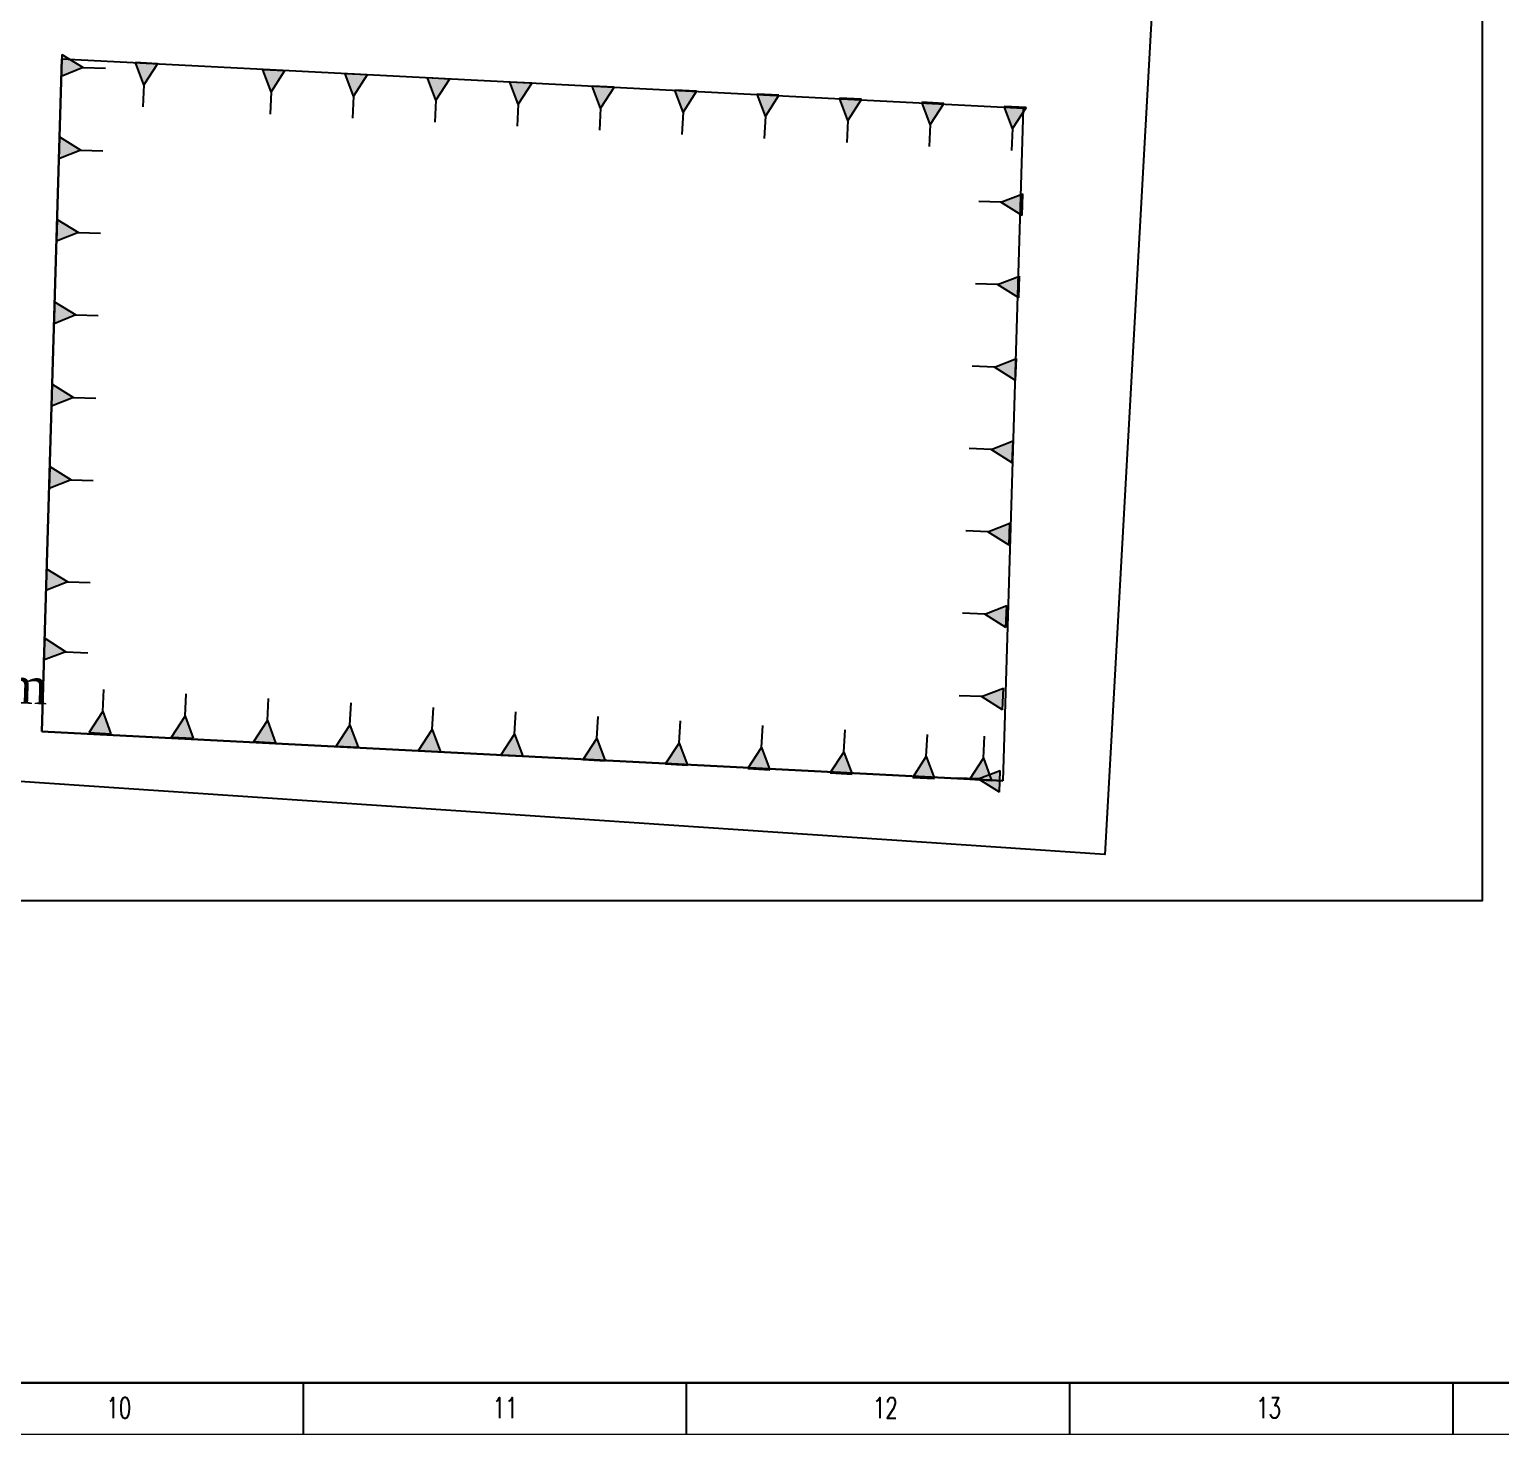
# Model space of a CAD drawing. Header units: inches. Extents: x 517790 to 538444, y 301815 to 302461.
# Drawn here: x 517968.2 to 518041.9, y 302244.1 to 302314.5 of the extents above; entities that cross this region are included whole.
import ezdxf
from ezdxf.enums import TextEntityAlignment as Align

# ---------------------------------------------------------------- set-up
doc = ezdxf.new("R2010")
doc.units = ezdxf.units.IN
doc.header["$MEASUREMENT"] = 0
doc.layers.add('电缆敷设层', color=1, linetype='Continuous')
doc.layers.add('硅胶总平面底图0804', color=253, linetype='Continuous')
doc.styles.add('TEG BORDER', font='txt_qlt.shx', dxfattribs={"width": 0.7, "bigfont": 'hztxt.shx'})
doc.styles.add('TR', font='times.ttf')

# ---------------------------------------------------------------- blocks, each defined once
blk = doc.blocks.new('240 BORDER A2')
at = {"linetype": 'Continuous'}
blk.add_line((5, 5), (489, 5), dxfattribs=at)
for p, q in [((371.25, 0), (371.25, 5)), ((408.37, 0), (408.37, 5)), ((445.5, 0), (445.5, 5)), ((482.62, 0), (482.62, 5))]:
    blk.add_line(p, q)
at = {"color": 5, "lineweight": 15}
blk.add_lwpolyline([(0, 420), (594, 420), (594, 0), (0, 0)], close=True, dxfattribs=at)
blk.add_lwpolyline([(5, 415), (589, 415), (589, 5), (5, 5)], close=True)
at = {"char_height": 2, "width": 2, "attachment_point": 7, "style": 'TEG BORDER'}
for s, insert in [('\\pi2.2204e-016;10', (352.17, 1.59)), ('\\pi0.3;11', (389.3, 1.59)), ('\\pi2.2204e-016;12', (426.42, 1.59)), ('\\pi2.2204e-016;13', (463.55, 1.59))]:
    blk.add_mtext(s, dxfattribs=dict(at, insert=insert))

msp = doc.modelspace()

# ---------------------------------------------------------------- hatches: boundary and pattern name
at = {"layer": '硅胶总平面底图0804', "lineweight": -3}
for points in [[(517969.809, 302313.272), (517969.777, 302312.174), (517970.876, 302312.614)], [(517974.597, 302312.814), (517973.501, 302312.868), (517973.918, 302311.76)], [(517980.972, 302312.45), (517979.875, 302312.504), (517980.292, 302311.397)], [(517985.1, 302312.247), (517984.003, 302312.301), (517984.421, 302311.193)], [(517989.228, 302312.043), (517988.131, 302312.097), (517988.549, 302310.99)], [(517993.356, 302311.84), (517992.26, 302311.894), (517992.677, 302310.787)], [(517997.485, 302311.637), (517996.388, 302311.691), (517996.805, 302310.583)], [(518001.613, 302311.433), (518000.516, 302311.487), (518000.934, 302310.38)], [(518005.741, 302311.23), (518004.644, 302311.284), (518005.062, 302310.177)], [(518009.869, 302311.027), (518008.773, 302311.081), (518009.19, 302309.973)], [(518013.998, 302310.823), (518012.901, 302310.877), (518013.319, 302309.77)], [(518018.126, 302310.62), (518017.029, 302310.674), (518017.447, 302309.566)], [(517969.688, 302309.14), (517969.656, 302308.043), (517970.755, 302308.482)], [(518017.92, 302305.2), (518017.963, 302306.297), (518016.859, 302305.869)], [(517969.567, 302305.009), (517969.535, 302303.911), (517970.634, 302304.351)], [(518017.758, 302301.07), (518017.801, 302302.167), (518016.698, 302301.739)], [(517969.446, 302300.877), (517969.414, 302299.78), (517970.513, 302300.219)], [(518017.596, 302296.94), (518017.639, 302298.037), (518016.536, 302297.609)], [(517969.326, 302296.746), (517969.294, 302295.648), (517970.393, 302296.088)], [(518017.434, 302292.81), (518017.477, 302293.907), (518016.374, 302293.478)], [(517969.205, 302292.614), (517969.173, 302291.517), (517970.272, 302291.956)], [(518017.272, 302288.68), (518017.315, 302289.777), (518016.212, 302289.348)], [(517969.043, 302287.5), (517969.011, 302286.402), (517970.11, 302286.842)], [(518017.111, 302284.55), (518017.154, 302285.647), (518016.05, 302285.218)], [(517968.949, 302284.014), (517968.895, 302282.917), (517970.003, 302283.334)], [(518016.949, 302280.42), (518016.992, 302281.517), (518015.888, 302281.088)], [(517971.169, 302279.285), (517972.266, 302279.225), (517971.854, 302280.335)], [(517975.296, 302279.06), (517976.393, 302279), (517975.981, 302280.11)], [(517979.423, 302278.835), (517980.52, 302278.775), (517980.108, 302279.885)], [(517983.551, 302278.61), (517984.647, 302278.55), (517984.235, 302279.66)], [(517987.678, 302278.385), (517988.774, 302278.325), (517988.362, 302279.434)], [(517991.805, 302278.159), (517992.901, 302278.1), (517992.49, 302279.209)], [(517995.932, 302277.934), (517997.028, 302277.874), (517996.617, 302278.984)], [(518000.059, 302277.709), (518001.156, 302277.649), (518000.744, 302278.759)], [(518004.186, 302277.484), (518005.283, 302277.424), (518004.871, 302278.534)], [(518008.313, 302277.259), (518009.41, 302277.199), (518008.998, 302278.309)], [(518012.441, 302277.034), (518013.537, 302276.974), (518013.125, 302278.083)], [(518015.303, 302276.945), (518016.399, 302276.886), (518015.987, 302277.995)], [(518016.787, 302276.289), (518016.83, 302277.387), (518015.727, 302276.958)]]:
    msp.add_hatch(color=9, dxfattribs=at).paths.add_polyline_path(points)

# ---------------------------------------------------------------- linework, layer by layer
at = {"layer": '电缆敷设层', "color": 7, "ltscale": 10}
msp.add_lwpolyline([(517796.523, 302440.089), (518040.979, 302440.089), (518040.979, 302270.842), (517796.523, 302270.842)], close=True, dxfattribs=at)
at = {"layer": '硅胶总平面底图0804', "color": 9, "lineweight": -3}
for p, q in [((517969.811, 302313.059), (517968.798, 302279.334)), ((517968.798, 302279.334), (517969.811, 302313.059)), ((517969.809, 302313.272), (517969.777, 302312.174)), ((517969.809, 302313.272), (517970.876, 302312.614)), ((517969.811, 302313.059), (518017.973, 302310.584)), ((517969.811, 302313.059), (518017.973, 302310.584)), ((517970.876, 302312.614), (517969.777, 302312.174)), ((517970.876, 302312.614), (517971.986, 302312.581)), ((517973.918, 302311.76), (517973.501, 302312.868)), ((517974.597, 302312.814), (517973.501, 302312.868)), ((517974.597, 302312.814), (517973.918, 302311.76)), ((517980.292, 302311.397), (517979.875, 302312.504)), ((517980.972, 302312.45), (517979.875, 302312.504)), ((517980.972, 302312.45), (517980.292, 302311.397)), ((517984.421, 302311.193), (517984.003, 302312.301)), ((517985.1, 302312.247), (517984.003, 302312.301)), ((517985.1, 302312.247), (517984.421, 302311.193)), ((517973.918, 302311.76), (517973.864, 302310.651)), ((517988.549, 302310.99), (517988.131, 302312.097)), ((517989.228, 302312.043), (517988.131, 302312.097)), ((517989.228, 302312.043), (517988.549, 302310.99)), ((517992.677, 302310.787), (517992.26, 302311.894)), ((517993.356, 302311.84), (517992.26, 302311.894)), ((517993.356, 302311.84), (517992.677, 302310.787)), ((517996.805, 302310.583), (517996.388, 302311.691)), ((517997.485, 302311.637), (517996.388, 302311.691)), ((517997.485, 302311.637), (517996.805, 302310.583)), ((518000.934, 302310.38), (518000.516, 302311.487)), ((518001.613, 302311.433), (518000.516, 302311.487)), ((517980.292, 302311.397), (517980.238, 302310.288)), ((517984.421, 302311.193), (517984.366, 302310.084)), ((517988.549, 302310.99), (517988.494, 302309.881)), ((517992.677, 302310.787), (517992.623, 302309.677)), ((518001.613, 302311.433), (518000.934, 302310.38)), ((518005.062, 302310.177), (518004.644, 302311.284)), ((518005.741, 302311.23), (518004.644, 302311.284)), ((518005.741, 302311.23), (518005.062, 302310.177)), ((518009.19, 302309.973), (518008.773, 302311.081)), ((518009.869, 302311.027), (518008.773, 302311.081)), ((518009.869, 302311.027), (518009.19, 302309.973)), ((518013.319, 302309.77), (518012.901, 302310.877)), ((518013.998, 302310.823), (518012.901, 302310.877)), ((518013.998, 302310.823), (518013.319, 302309.77)), ((517996.805, 302310.583), (517996.751, 302309.474)), ((518000.934, 302310.38), (518000.879, 302309.271)), ((518005.062, 302310.177), (518005.007, 302309.067)), ((518017.973, 302310.584), (518016.96, 302276.859)), ((518017.973, 302310.584), (518016.96, 302276.859)), ((518017.447, 302309.566), (518017.029, 302310.674)), ((518018.126, 302310.62), (518017.029, 302310.674)), ((518018.126, 302310.62), (518017.447, 302309.566)), ((518009.19, 302309.973), (518009.136, 302308.864)), ((518013.319, 302309.77), (518013.264, 302308.661)), ((518017.447, 302309.566), (518017.392, 302308.457)), ((517969.688, 302309.14), (517969.656, 302308.043)), ((517969.688, 302309.14), (517970.755, 302308.482)), ((517970.755, 302308.482), (517969.656, 302308.043)), ((517970.755, 302308.482), (517971.865, 302308.45)), ((518016.859, 302305.869), (518015.75, 302305.912)), ((518016.859, 302305.869), (518017.963, 302306.297)), ((518017.92, 302305.2), (518016.859, 302305.869)), ((518017.92, 302305.2), (518017.963, 302306.297)), ((517969.567, 302305.009), (517969.535, 302303.911)), ((517969.567, 302305.009), (517970.634, 302304.351)), ((517970.634, 302304.351), (517969.535, 302303.911)), ((517970.634, 302304.351), (517971.744, 302304.318)), ((518016.698, 302301.739), (518017.801, 302302.167)), ((518017.758, 302301.07), (518017.801, 302302.167)), ((518016.698, 302301.739), (518015.588, 302301.782)), ((518017.758, 302301.07), (518016.698, 302301.739)), ((517969.446, 302300.877), (517969.414, 302299.78)), ((517969.446, 302300.877), (517970.513, 302300.219)), ((517970.513, 302300.219), (517969.414, 302299.78)), ((517970.513, 302300.219), (517971.623, 302300.187)), ((518016.536, 302297.609), (518015.426, 302297.652)), ((518016.536, 302297.609), (518017.639, 302298.037)), ((518017.596, 302296.94), (518016.536, 302297.609)), ((518017.596, 302296.94), (518017.639, 302298.037)), ((517969.326, 302296.746), (517969.294, 302295.648)), ((517969.326, 302296.746), (517970.393, 302296.088)), ((517970.393, 302296.088), (517969.294, 302295.648)), ((517970.393, 302296.088), (517971.503, 302296.055)), ((518016.374, 302293.478), (518017.477, 302293.907)), ((518017.434, 302292.81), (518017.477, 302293.907)), ((518016.374, 302293.478), (518015.264, 302293.522)), ((518017.434, 302292.81), (518016.374, 302293.478)), ((517969.205, 302292.614), (517969.173, 302291.517)), ((517969.205, 302292.614), (517970.272, 302291.956)), ((517970.272, 302291.956), (517969.173, 302291.517)), ((517970.272, 302291.956), (517971.382, 302291.924)), ((518016.212, 302289.348), (518015.102, 302289.392)), ((518016.212, 302289.348), (518017.315, 302289.777)), ((518017.272, 302288.68), (518017.315, 302289.777)), ((518017.272, 302288.68), (518016.212, 302289.348)), ((517969.043, 302287.5), (517969.011, 302286.402)), ((517969.043, 302287.5), (517970.11, 302286.842)), ((517970.11, 302286.842), (517969.011, 302286.402)), ((517970.11, 302286.842), (517971.22, 302286.809)), ((518016.05, 302285.218), (518014.941, 302285.262)), ((518016.05, 302285.218), (518017.154, 302285.647)), ((518017.111, 302284.55), (518016.05, 302285.218)), ((518017.111, 302284.55), (518017.154, 302285.647)), ((517968.949, 302284.014), (517968.895, 302282.917)), ((517968.949, 302284.014), (517970.003, 302283.334)), ((517970.003, 302283.334), (517968.895, 302282.917)), ((517970.003, 302283.334), (517971.112, 302283.279)), ((517971.854, 302280.335), (517971.914, 302281.444)), ((518015.888, 302281.088), (518016.992, 302281.517)), ((518016.949, 302280.42), (518016.992, 302281.517)), ((517975.981, 302280.11), (517976.042, 302281.219)), ((517980.108, 302279.885), (517980.169, 302280.994)), ((517984.235, 302279.66), (517984.296, 302280.768)), ((517988.362, 302279.434), (517988.423, 302280.543)), ((518015.888, 302281.088), (518014.779, 302281.132)), ((518016.949, 302280.42), (518015.888, 302281.088)), ((517971.169, 302279.285), (517971.854, 302280.335)), ((517971.854, 302280.335), (517972.266, 302279.225)), ((517975.296, 302279.06), (517975.981, 302280.11)), ((517975.981, 302280.11), (517976.393, 302279)), ((517979.423, 302278.835), (517980.108, 302279.885)), ((517980.108, 302279.885), (517980.52, 302278.775)), ((517992.49, 302279.209), (517992.55, 302280.318)), ((517996.617, 302278.984), (517996.677, 302280.093)), ((518000.744, 302278.759), (518000.804, 302279.868)), ((517968.798, 302279.334), (518016.96, 302276.859)), ((518016.96, 302276.859), (517968.798, 302279.334)), ((517971.169, 302279.285), (517972.266, 302279.225)), ((517975.296, 302279.06), (517976.393, 302279)), ((517983.551, 302278.61), (517984.235, 302279.66)), ((517984.235, 302279.66), (517984.647, 302278.55)), ((517987.678, 302278.385), (517988.362, 302279.434)), ((517988.362, 302279.434), (517988.774, 302278.325)), ((517991.805, 302278.159), (517992.49, 302279.209)), ((517992.49, 302279.209), (517992.901, 302278.1)), ((518004.871, 302278.534), (518004.932, 302279.643)), ((518008.998, 302278.309), (518009.059, 302279.417)), ((518013.125, 302278.083), (518013.186, 302279.192)), ((518015.987, 302277.995), (518016.048, 302279.104)), ((517979.423, 302278.835), (517980.52, 302278.775)), ((517983.551, 302278.61), (517984.647, 302278.55)), ((517987.678, 302278.385), (517988.774, 302278.325)), ((517995.932, 302277.934), (517996.617, 302278.984)), ((517996.617, 302278.984), (517997.028, 302277.874)), ((518000.059, 302277.709), (518000.744, 302278.759)), ((518000.744, 302278.759), (518001.156, 302277.649)), ((518004.186, 302277.484), (518004.871, 302278.534)), ((518004.871, 302278.534), (518005.283, 302277.424)), ((517991.805, 302278.159), (517992.901, 302278.1)), ((517995.932, 302277.934), (517997.028, 302277.874)), ((518000.059, 302277.709), (518001.156, 302277.649)), ((518008.313, 302277.259), (518008.998, 302278.309)), ((518008.998, 302278.309), (518009.41, 302277.199)), ((518012.441, 302277.034), (518013.125, 302278.083)), ((518013.125, 302278.083), (518013.537, 302276.974)), ((518015.303, 302276.945), (518015.987, 302277.995)), ((518015.987, 302277.995), (518016.399, 302276.886)), ((518004.186, 302277.484), (518005.283, 302277.424)), ((518008.313, 302277.259), (518009.41, 302277.199)), ((518012.441, 302277.034), (518013.537, 302276.974)), ((518015.727, 302276.958), (518014.617, 302277.001)), ((518015.303, 302276.945), (518016.399, 302276.886)), ((518015.727, 302276.958), (518016.83, 302277.387)), ((518016.787, 302276.289), (518015.727, 302276.958)), ((518016.787, 302276.289), (518016.83, 302277.387))]:
    msp.add_line(p, q, dxfattribs=at)
at = {"layer": '硅胶总平面底图0804', "color": 9, "lineweight": -3, "ltscale": 200}
msp.add_lwpolyline([(517945.437, 302428.562), (518035.811, 302423.601), (518033.707, 302397.643), (518029.416, 302397.837), (518026.111, 302345.743), (518022.062, 302273.167), (517956.511, 302277.58)], dxfattribs=at)

# ---------------------------------------------------------------- block references
at = {"xscale": 0.5172815472000001, "yscale": 0.5172815472000001, "zscale": 0.5172815472000001}
msp.add_blockref('240 BORDER A2', (517789.871, 302244.094), dxfattribs=at)

# ---------------------------------------------------------------- texts
at = {"layer": '硅胶总平面底图0804', "color": 9, "lineweight": -3, "style": 'TR'}
msp.add_text('Guard Room', height=1.8199, rotation=358.10067, dxfattribs=at).set_placement((517954.828, 302282.076), align=Align.MIDDLE_LEFT)

doc.saveas('drawing.dxf')
